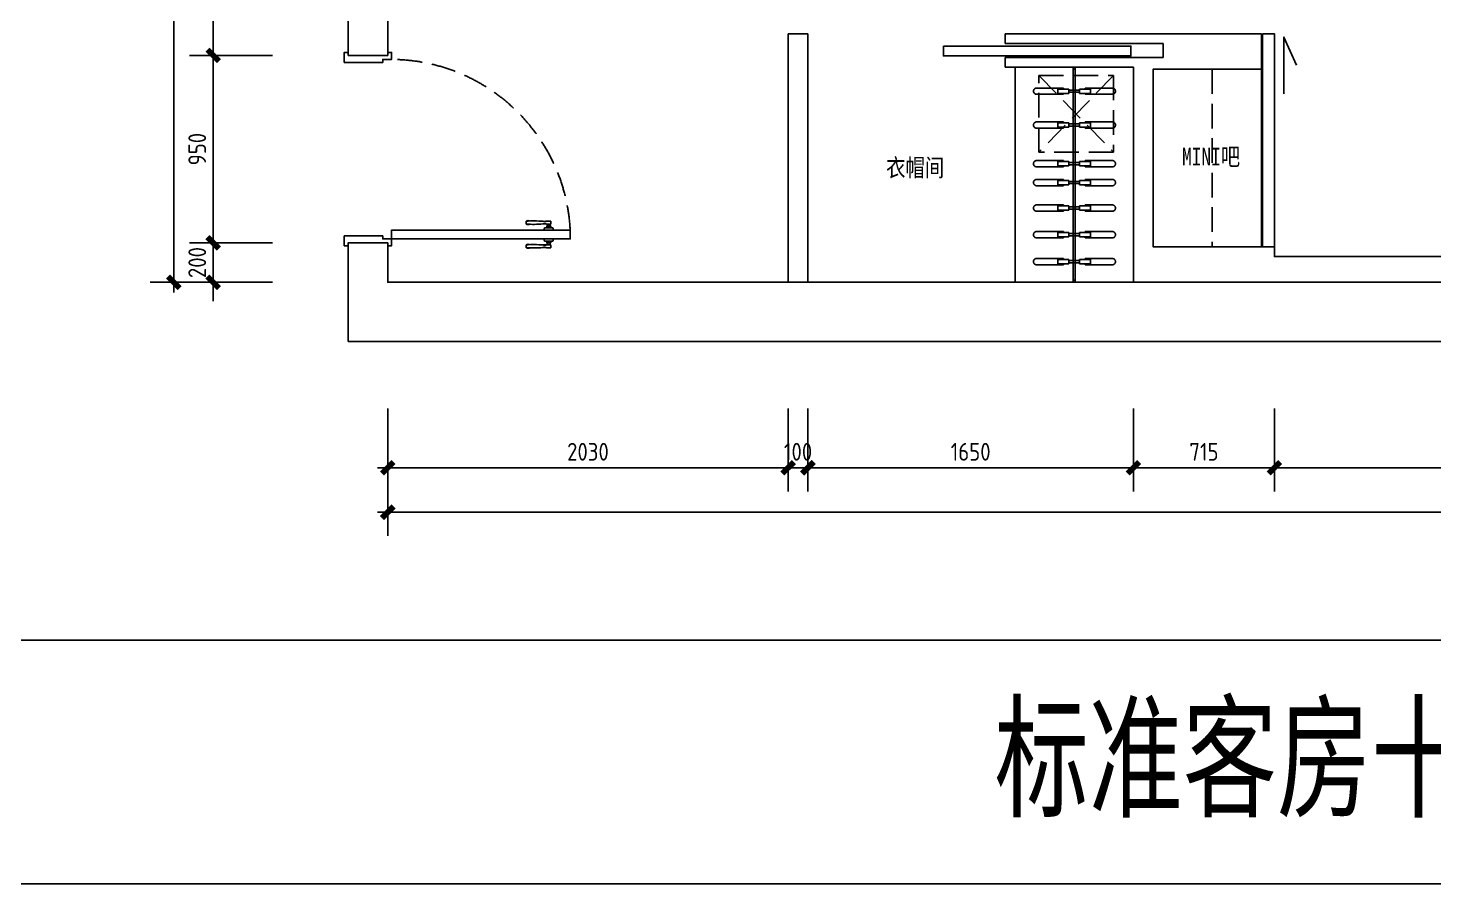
# Model space of a CAD drawing. Header units: inches. Extents: x 193953 to 255442, y -114891 to -62384.
# Drawn here: x 209627 to 216753, y -114891 to -110553 of the extents above; entities that cross this region are included whole.
import ezdxf
from ezdxf.enums import TextEntityAlignment as Align

# ---------------------------------------------------------------- set-up
doc = ezdxf.new("R2010")
doc.units = ezdxf.units.IN
doc.header["$LTSCALE"] = 500
doc.header["$MEASUREMENT"] = 0
for name, pattern in [('DASH', [0.35, 0.25, -0.1]), ('家具平面底图$0$DASH', [0.35, 0.25, -0.1]), ('家具平面底图$0$DOM-虚线', [0.35, 0.25, -0.1])]:
    doc.linetypes.add(name, pattern=pattern)
for name, color, linetype in [('0-索引文字', 50, 'Continuous'), ('G-装饰造型轮廓线、电气提示线', 3, 'Continuous'), ('L-立面、剖面图、大样图-细线', 134, 'Continuous'), ('P-平面门', 2, 'Continuous'), ('SH-文字', 50, 'Continuous')]:
    doc.layers.add(name, color=color, linetype=linetype)
doc.styles.add('DOM-romans.shx', font='dim.shx')
doc.styles.add('MtXpl_', font='SIMYOU.TTF')
doc.styles.add('st', font='', dxfattribs={"width": 0.7})
doc.styles.get('st').set_extended_font_data('SimSun')
doc.dimstyles.new('DOM_DIM_1 80', dxfattribs={"dimscale": 60, "dimtxt": 1.5, "dimasz": 0.8, "dimexe": 2, "dimexo": 1.5, "dimgap": 0.6, "dimtad": 1, "dimdec": 0, "dimrnd": 5, "dimzin": 12, "dimdsep": 46, "dimtxsty": 'DOM-romans.shx', "dimblk": 'DOM_Dimension_Tick', "dimcen": 0.125, "dimclrd": 44, "dimclre": 44, "dimclrt": 50, "dimadec": 0, "dimazin": 0, "dimtfac": 1, "dimtdec": 0, "dimtix": 1, "dimtmove": 2, "dimatfit": 3, "dimldrblk": 'DOM_Leader_Arrow', "dimfxl": 0, "dimtvp": 1, "dimtolj": 1, "dimtzin": 0, "dimarcsym": 0})

# ---------------------------------------------------------------- blocks, each defined once
blk = doc.blocks.new('家具平面底图$0$A$C24926126')
at = {"color": 250, "linetype": '家具平面底图$0$DOM-虚线', "ltscale": 100}
for p, q in [((-192.5, 15.9, 0.9), (-55, 15.9, 0.9)), ((-192.5, 15.9), (-55, 15.9)), ((-192.5, 15.9), (-55, 15.9)), ((-192.5, 15.9, 0.9), (-55, 15.9, 0.9)), ((-82.5, 11, 0.9), (-82.5, -11, 0.9)), ((-27.5, 11, 0.9), (-82.5, 11, 0.9)), ((-82.5, 11), (-82.5, -11)), ((-27.5, 11), (-82.5, 11)), ((-82.5, 11), (-82.5, -11)), ((-27.5, 11), (-82.5, 11)), ((-82.5, 11, 0.9), (-82.5, -11, 0.9)), ((-27.5, 11, 0.9), (-82.5, 11, 0.9)), ((-55, 15.9, 0.9), (-55, 11, 0.9)), ((-55, 15.9), (-55, 11)), ((-55, 15.9), (-55, 11)), ((-55, 15.9, 0.9), (-55, 11, 0.9)), ((-27.5, 5.5, 0.9), (-27.5, 11, 0.9)), ((-27.5, 5.5), (-27.5, 11)), ((-27.5, 5.5), (-27.5, 11)), ((-27.5, 5.5, 0.9), (-27.5, 11, 0.9)), ((-27.5, -5.5, 0.9), (-27.5, 5.5, 0.9)), ((-27.5, -5.5), (-27.5, 5.5)), ((27.5, 5.5), (-27.5, 5.5)), ((27.5, 5.5, 0.9), (-27.5, 5.5, 0.9)), ((-27.5, -5.5), (-27.5, 5.5)), ((27.5, 5.5), (-27.5, 5.5)), ((-27.5, -5.5, 0.9), (-27.5, 5.5, 0.9)), ((27.5, 5.5, 0.9), (-27.5, 5.5, 0.9)), ((82.5, 11, 0.9), (27.5, 11, 0.9)), ((82.5, 11), (27.5, 11)), ((27.5, 5.5), (27.5, 11)), ((27.5, 5.5, 0.9), (27.5, 11, 0.9)), ((27.5, 5.5), (27.5, 11)), ((27.5, 5.5, 0.9), (27.5, 11, 0.9)), ((27.5, 5.5), (27.5, -5.5)), ((27.5, 5.5, 0.9), (27.5, -5.5, 0.9)), ((27.5, 5.5), (27.5, -5.5)), ((27.5, 5.5, 0.9), (27.5, -5.5, 0.9)), ((55, 15.9, 0.9), (55, 11, 0.9)), ((192.5, 15.9, 0.9), (55, 15.9, 0.9)), ((55, 15.9), (55, 11)), ((192.5, 15.9), (55, 15.9)), ((82.5, -11, 0.9), (82.5, 11, 0.9)), ((82.5, -11), (82.5, 11)), ((-55, -15.8, 0.9), (-192.5, -15.8, 0.9)), ((-55, -15.8), (-192.5, -15.8)), ((-55, -15.8), (-192.5, -15.8)), ((-55, -15.8, 0.9), (-192.5, -15.8, 0.9)), ((-82.5, -11, 0.9), (-27.5, -11, 0.9)), ((-82.5, -11), (-27.5, -11)), ((-82.5, -11), (-27.5, -11)), ((-82.5, -11, 0.9), (-27.5, -11, 0.9)), ((-55, -11, 0.9), (-55, -15.8, 0.9)), ((-55, -11), (-55, -15.8)), ((-55, -11), (-55, -15.8)), ((-55, -11, 0.9), (-55, -15.8, 0.9)), ((-27.5, -11, 0.9), (-27.5, -5.5, 0.9)), ((-27.5, -11), (-27.5, -5.5)), ((27.5, -5.5), (-27.5, -5.5)), ((27.5, -5.5, 0.9), (-27.5, -5.5, 0.9)), ((-27.5, -11), (-27.5, -5.5)), ((27.5, -5.5), (-27.5, -5.5)), ((-27.5, -11, 0.9), (-27.5, -5.5, 0.9)), ((27.5, -5.5, 0.9), (-27.5, -5.5, 0.9)), ((27.5, -5.5), (27.5, -11)), ((27.5, -5.5, 0.9), (27.5, -11, 0.9)), ((27.5, -5.5), (27.5, -11)), ((27.5, -5.5, 0.9), (27.5, -11, 0.9)), ((27.5, -11, 0.9), (82.5, -11, 0.9)), ((27.5, -11), (82.5, -11)), ((55, -11, 0.9), (55, -15.8, 0.9)), ((55, -11), (55, -15.8)), ((55, -15.8, 0.9), (192.5, -15.8, 0.9)), ((55, -15.8), (192.5, -15.8))]:
    blk.add_line(p, q, dxfattribs=at)
blk.add_lwpolyline([(27.5, -11), (82.5, -11), (82.5, 11), (27.5, 11)], dxfattribs=at)
at = {"color": 250, "linetype": '家具平面底图$0$DOM-虚线', "ltscale": 100, "elevation": 0.9}
blk.add_lwpolyline([(27.5, -11), (82.5, -11), (82.5, 11), (27.5, 11)], dxfattribs=at)
at = {"color": 250, "linetype": '家具平面底图$0$DOM-虚线', "ltscale": 100}
blk.add_lwpolyline([(55, -11), (55, -15.8), (192.5, -15.8, 0.890447), (192.5, 15.9), (55, 15.9), (55, 11)], format="xyb", dxfattribs=at)
at = {"color": 250, "linetype": '家具平面底图$0$DOM-虚线', "ltscale": 100, "elevation": 0.9}
blk.add_lwpolyline([(55, -11), (55, -15.8), (192.5, -15.8, 0.890447), (192.5, 15.9), (55, 15.9), (55, 11)], format="xyb", dxfattribs=at)
at = {"color": 250, "linetype": '家具平面底图$0$DOM-虚线', "ltscale": 100}
for centre, start, end in [((-193.2, 0, 0.9), 87.49525, 272.50475), ((-193.2, 0), 87.49525, 272.50475), ((-193.2, 0), 87.49525, 272.50475), ((-193.2, 0, 0.9), 87.49525, 272.50475), ((190.7, 0, 0.9), 276.63327, 83.36673), ((190.7, 0), 276.63327, 83.36673)]:
    blk.add_arc(centre, 15.9, start, end, dxfattribs=at)
blk = doc.blocks.new('ehrhh')
at = {"color": 2}
blk.add_lwpolyline([(-14119.4, -29521.3), (-13831.5, -29521.3), (-13975, -29584.5)], dxfattribs=at)
blk = doc.blocks.new('ftfhtg')
at = {"layer": 'L-立面、剖面图、大样图-细线', "color": 8}
for p, q in [((-1050024.2, -439780.5), (-1050024.2, -439789.8)), ((-1050021.4, -439792.6), (-1050015.3, -439792.6)), ((-1050015.3, -439792.6), (-1049983.1, -439792.6)), ((-1050013.1, -439795.3), (-1050013.1, -439794.8)), ((-1049986.7, -439796.7), (-1050011.7, -439796.7)), ((-1050010.3, -439796.7), (-1050010.3, -439803.4)), ((-1050010.3, -439813.7), (-1049988.1, -439813.7)), ((-1050010.3, -439813.7), (-1050010.3, -439830.5)), ((-1049988.4, -439803.6), (-1050010, -439803.6)), ((-1049988.1, -439796.7), (-1049988.1, -439803.4)), ((-1049985.3, -439794.8), (-1049985.3, -439795.3)), ((-1049983.1, -439792.6), (-1049977, -439792.6)), ((-1049974.2, -439789.8), (-1049974.2, -439780.5)), ((-1049872.3, -439813.7), (-1049872.3, -439830.5)), ((-1049872.3, -439813.7), (-1049872.3, -439830.5)), ((-1050010.3, -439830.5), (-1049988.1, -439830.5))]:
    blk.add_line(p, q, dxfattribs=at)
for points in [[(-1050009.7, -439803.6, -0.311671), (-1050006.9, -439806), (-1050006.9, -439813.7)], [(-1049988.3, -439803.6, 0.34884), (-1049991.5, -439806), (-1049991.5, -439813.7)], [(-1049875.3, -439813.6, 0.28759), (-1049880.9, -439811.1, -0.060586), (-1049890.3, -439812.1, 0.212877), (-1049891.2, -439812.9)], [(-1049875.3, -439830.7, -0.28759), (-1049880.9, -439833.2, 0.060586), (-1049890.3, -439832.2, -0.212877), (-1049891.2, -439831.3)]]:
    blk.add_lwpolyline(points, format="xyb", dxfattribs=at)
for centre, radius, start, end in [((-1050021.4, -439789.8), 2.78, 180, 270), ((-1050015.3, -439794.8), 2.22, 0, 90), ((-1050011.7, -439795.3), 1.39, 180, 270), ((-1050010, -439803.4), 0.278, 180, 270), ((-1049988.4, -439803.4), 0.278, 270, 0), ((-1049976.5, -439792), 24.6, 241.9616, 293.82253), ((-1049938.9, -440716.4), 903.9, 93.11282, 93.12014), ((-1049974.8, -439740), 74.9, 259.84329, 276.25564), ((-1049986.7, -439795.3), 1.39, 270, 0), ((-1049983.1, -439794.8), 2.22, 90, 180), ((-1049977, -439789.8), 2.78, 270, 0), ((-1049913.7, -440502.8), 690.3, 86.56114, 94.39322), ((-1049976.5, -439852.2), 24.6, 66.17747, 118.0384), ((-1049974.8, -439904.2), 74.9, 83.74436, 100.15671), ((-1049913.7, -439141.4), 690.3, 265.60678, 273.43886)]:
    blk.add_arc(centre, radius, start, end, dxfattribs=at)
blk = doc.blocks.new('A$Cf66d3db0')
at = {"color": 4}
blk.add_lwpolyline([(-12802.3, 7040.2), (0, 7040.2), (0, 0), (-12802.3, 0)], close=True, dxfattribs=at)
blk = doc.blocks.new('DOM_Dimension_Tick')
at = {"color": 0, "linetype": 'ByBlock'}
for p, q in [((-1.09, 0), (0, 0)), ((0, 0), (1.09, 0))]:
    blk.add_line(p, q, dxfattribs=at)
at = {"color": 0, "linetype": 'Continuous', "const_width": 0.608}
blk.add_lwpolyline([(-0.61, -0.61), (0.61, 0.61)], dxfattribs=at)
blk = doc.blocks.new('*D536')
at = {"color": 44, "lineweight": -2, "transparency": 16777216}
for p, q in [((211449.7, -112481.5), (211449.7, -112901.5)), ((213479.7, -112481.5), (213479.7, -112901.5)), ((211497.7, -112781.5), (213431.7, -112781.5))]:
    blk.add_line(p, q, dxfattribs=at)
at = {"layer": 'Defpoints', "color": 0, "transparency": 16777216}
for p in [(211449.7, -111841.2), (213479.7, -111841.2), (213479.7, -112781.5)]:
    blk.add_point(p, dxfattribs=at)
at = {"color": 44, "lineweight": -2, "transparency": 16777216, "xscale": 48, "yscale": 48, "zscale": 48, "rotation": 180}
blk.add_blockref('DOM_Dimension_Tick', (211449.7, -112781.5), dxfattribs=at)
at = {"color": 44, "lineweight": -2, "transparency": 16777216, "xscale": 48, "yscale": 48, "zscale": 48}
blk.add_blockref('DOM_Dimension_Tick', (213479.7, -112781.5), dxfattribs=at)
at = {"color": 50, "transparency": 16777216, "insert": (212464.7, -112700.5), "char_height": 90, "attachment_point": 5, "style": 'DOM-romans.shx'}
blk.add_mtext('\\A1;2030', dxfattribs=at)
blk = doc.blocks.new('DOM_Leader_Arrow')
at = {"color": 0, "linetype": 'ByBlock'}
blk.add_line((0, 0), (-1.5, 0), dxfattribs=at)
for points in [[(-1.29, 1), (-0.89, 1.28), (-0.36, 0), (0, 0)], [(-1.29, -1), (-0.89, -1.28), (-0.36, 0), (0, 0)]]:
    blk.add_solid(points, dxfattribs=at)
blk = doc.blocks.new('*D537')
at = {"color": 44, "lineweight": -2, "transparency": 16777216}
for p, q in [((213479.7, -112481.5), (213479.7, -112901.5)), ((213579.7, -112481.5), (213579.7, -112901.5)), ((213431.7, -112781.5), (213383.7, -112781.5)), ((213479.7, -112781.5), (213579.7, -112781.5)), ((213627.7, -112781.5), (213675.7, -112781.5))]:
    blk.add_line(p, q, dxfattribs=at)
at = {"layer": 'Defpoints', "color": 0, "transparency": 16777216}
for p in [(213479.7, -111841.2), (213579.7, -111841.2), (213579.7, -112781.5)]:
    blk.add_point(p, dxfattribs=at)
at = {"color": 44, "lineweight": -2, "transparency": 16777216, "xscale": 48, "yscale": 48, "zscale": 48}
blk.add_blockref('DOM_Dimension_Tick', (213479.7, -112781.5), dxfattribs=at)
at = {"color": 44, "lineweight": -2, "transparency": 16777216, "xscale": 48, "yscale": 48, "zscale": 48, "rotation": 180}
blk.add_blockref('DOM_Dimension_Tick', (213579.7, -112781.5), dxfattribs=at)
at = {"color": 50, "transparency": 16777216, "insert": (213529.7, -112700.5), "char_height": 90, "attachment_point": 5, "style": 'DOM-romans.shx'}
blk.add_mtext('\\A1;100', dxfattribs=at)
blk = doc.blocks.new('*D538')
at = {"color": 44, "lineweight": -2, "transparency": 16777216}
for p, q in [((213579.7, -112481.5), (213579.7, -112901.5)), ((215229.7, -112481.5), (215229.7, -112901.5)), ((213627.7, -112781.5), (215181.7, -112781.5))]:
    blk.add_line(p, q, dxfattribs=at)
at = {"layer": 'Defpoints', "color": 0, "transparency": 16777216}
for p in [(213579.7, -111841.2), (215229.7, -111841.2), (215229.7, -112781.5)]:
    blk.add_point(p, dxfattribs=at)
at = {"color": 44, "lineweight": -2, "transparency": 16777216, "xscale": 48, "yscale": 48, "zscale": 48, "rotation": 180}
blk.add_blockref('DOM_Dimension_Tick', (213579.7, -112781.5), dxfattribs=at)
at = {"color": 44, "lineweight": -2, "transparency": 16777216, "xscale": 48, "yscale": 48, "zscale": 48}
blk.add_blockref('DOM_Dimension_Tick', (215229.7, -112781.5), dxfattribs=at)
at = {"color": 50, "transparency": 16777216, "insert": (214404.7, -112700.5), "char_height": 90, "attachment_point": 5, "style": 'DOM-romans.shx'}
blk.add_mtext('\\A1;1650', dxfattribs=at)
blk = doc.blocks.new('*D539')
at = {"color": 44, "lineweight": -2, "transparency": 16777216}
for p, q in [((215229.7, -112481.5), (215229.7, -112901.5)), ((215944.7, -112481.5), (215944.7, -112901.5)), ((215277.7, -112781.5), (215896.7, -112781.5))]:
    blk.add_line(p, q, dxfattribs=at)
at = {"layer": 'Defpoints', "color": 0, "transparency": 16777216}
for p in [(215944.7, -111511), (215229.7, -111841.2), (215944.7, -112781.5)]:
    blk.add_point(p, dxfattribs=at)
at = {"color": 44, "lineweight": -2, "transparency": 16777216, "xscale": 48, "yscale": 48, "zscale": 48, "rotation": 180}
blk.add_blockref('DOM_Dimension_Tick', (215229.7, -112781.5), dxfattribs=at)
at = {"color": 44, "lineweight": -2, "transparency": 16777216, "xscale": 48, "yscale": 48, "zscale": 48}
blk.add_blockref('DOM_Dimension_Tick', (215944.7, -112781.5), dxfattribs=at)
at = {"color": 50, "transparency": 16777216, "insert": (215587.2, -112700.5), "char_height": 90, "attachment_point": 5, "style": 'DOM-romans.shx'}
blk.add_mtext('\\A1;715', dxfattribs=at)
blk = doc.blocks.new('*D540')
at = {"color": 44, "lineweight": -2, "transparency": 16777216}
for p, q in [((215944.7, -112481.5), (215944.7, -112901.5)), ((222459.7, -112481.5), (222459.7, -112901.5)), ((215992.7, -112781.5), (222411.7, -112781.5))]:
    blk.add_line(p, q, dxfattribs=at)
at = {"layer": 'Defpoints', "color": 0, "transparency": 16777216}
for p in [(215944.7, -111511), (222459.7, -111841.2), (222459.7, -112781.5)]:
    blk.add_point(p, dxfattribs=at)
at = {"color": 44, "lineweight": -2, "transparency": 16777216, "xscale": 48, "yscale": 48, "zscale": 48, "rotation": 180}
blk.add_blockref('DOM_Dimension_Tick', (215944.7, -112781.5), dxfattribs=at)
at = {"color": 44, "lineweight": -2, "transparency": 16777216, "xscale": 48, "yscale": 48, "zscale": 48}
blk.add_blockref('DOM_Dimension_Tick', (222459.7, -112781.5), dxfattribs=at)
at = {"color": 50, "transparency": 16777216, "insert": (219202.2, -112700.5), "char_height": 90, "attachment_point": 5, "style": 'DOM-romans.shx'}
blk.add_mtext('\\A1;6515', dxfattribs=at)
blk = doc.blocks.new('*D542')
at = {"color": 44, "lineweight": -2, "transparency": 16777216}
for p, q in [((211449.7, -112707), (211449.7, -113127)), ((223059.7, -112707), (223059.7, -113127)), ((223011.7, -113007), (211497.7, -113007))]:
    blk.add_line(p, q, dxfattribs=at)
at = {"layer": 'Defpoints', "color": 0, "transparency": 16777216}
for p in [(211449.7, -112495), (223059.7, -112495), (211449.7, -113007)]:
    blk.add_point(p, dxfattribs=at)
at = {"color": 44, "lineweight": -2, "transparency": 16777216, "xscale": 48, "yscale": 48, "zscale": 48, "rotation": 180}
blk.add_blockref('DOM_Dimension_Tick', (211449.7, -113007), dxfattribs=at)
at = {"color": 44, "lineweight": -2, "transparency": 16777216, "xscale": 48, "yscale": 48, "zscale": 48}
blk.add_blockref('DOM_Dimension_Tick', (223059.7, -113007), dxfattribs=at)
at = {"color": 50, "transparency": 16777216, "insert": (217254.7, -112926), "char_height": 90, "attachment_point": 5, "style": 'DOM-romans.shx'}
blk.add_mtext('\\A1;11610', dxfattribs=at)
blk = doc.blocks.new('*D543')
at = {"color": 44, "lineweight": -2, "transparency": 16777216}
for p, q in [((210565.2, -111593.2), (210565.2, -111545.2)), ((210865.2, -111641.2), (210445.2, -111641.2)), ((210565.2, -111841.2), (210565.2, -111641.2)), ((210865.2, -111841.2), (210445.2, -111841.2)), ((210565.2, -111889.2), (210565.2, -111937.2))]:
    blk.add_line(p, q, dxfattribs=at)
at = {"layer": 'Defpoints', "color": 0, "transparency": 16777216}
for p in [(210565.2, -111641.2), (211449.7, -111641.2), (211449.7, -111841.2)]:
    blk.add_point(p, dxfattribs=at)
at = {"color": 44, "lineweight": -2, "transparency": 16777216, "xscale": 48, "yscale": 48, "zscale": 48}
for p, rotation in [((210565.2, -111641.2), 270), ((210565.2, -111841.2), 90)]:
    blk.add_blockref('DOM_Dimension_Tick', p, dxfattribs=dict(at, rotation=rotation))
at = {"color": 50, "transparency": 16777216, "insert": (210484.2, -111741.2), "char_height": 90, "attachment_point": 5, "rotation": 90, "style": 'DOM-romans.shx'}
blk.add_mtext('\\A1;200', dxfattribs=at)
blk = doc.blocks.new('*D544')
at = {"color": 44, "lineweight": -2, "transparency": 16777216}
for p, q in [((210865.2, -110691.2), (210445.2, -110691.2)), ((210565.2, -111593.2), (210565.2, -110739.2)), ((210865.2, -111641.2), (210445.2, -111641.2))]:
    blk.add_line(p, q, dxfattribs=at)
at = {"layer": 'Defpoints', "color": 0, "transparency": 16777216}
for p in [(210565.2, -110691.2), (211349.7, -110691.2), (211449.7, -111641.2)]:
    blk.add_point(p, dxfattribs=at)
at = {"color": 44, "lineweight": -2, "transparency": 16777216, "xscale": 48, "yscale": 48, "zscale": 48}
for p, rotation in [((210565.2, -110691.2), 90), ((210565.2, -111641.2), 270)]:
    blk.add_blockref('DOM_Dimension_Tick', p, dxfattribs=dict(at, rotation=rotation))
at = {"color": 50, "transparency": 16777216, "insert": (210484.2, -111166.2), "char_height": 90, "attachment_point": 5, "rotation": 90, "style": 'DOM-romans.shx'}
blk.add_mtext('\\A1;950', dxfattribs=at)
blk = doc.blocks.new('*D545')
at = {"color": 44, "lineweight": -2, "transparency": 16777216}
for p, q in [((210865.2, -109511.2), (210445.2, -109511.2)), ((210565.2, -110643.2), (210565.2, -109559.2)), ((210865.2, -110691.2), (210445.2, -110691.2))]:
    blk.add_line(p, q, dxfattribs=at)
at = {"layer": 'Defpoints', "color": 0, "transparency": 16777216}
for p in [(210565.2, -109511.2), (212520.7, -109511.2), (211349.7, -110691.2)]:
    blk.add_point(p, dxfattribs=at)
at = {"color": 44, "lineweight": -2, "transparency": 16777216, "xscale": 48, "yscale": 48, "zscale": 48}
for p, rotation in [((210565.2, -109511.2), 90), ((210565.2, -110691.2), 270)]:
    blk.add_blockref('DOM_Dimension_Tick', p, dxfattribs=dict(at, rotation=rotation))
at = {"color": 50, "transparency": 16777216, "insert": (210484.2, -110101.2), "char_height": 90, "attachment_point": 5, "rotation": 90, "style": 'DOM-romans.shx'}
blk.add_mtext('\\A1;1180', dxfattribs=at)
blk = doc.blocks.new('*D547')
at = {"color": 44, "lineweight": -2, "transparency": 16777216}
for p, q in [((210660.7, -107541.2), (210245.7, -107541.2)), ((210365.7, -111793.2), (210365.7, -107589.2)), ((210660.7, -111841.2), (210245.7, -111841.2))]:
    blk.add_line(p, q, dxfattribs=at)
at = {"layer": 'Defpoints', "color": 0, "transparency": 16777216}
for p in [(210365.7, -107541.2), (210750.7, -107541.2), (210750.7, -111841.2)]:
    blk.add_point(p, dxfattribs=at)
at = {"color": 44, "lineweight": -2, "transparency": 16777216, "xscale": 48, "yscale": 48, "zscale": 48}
for p, rotation in [((210365.7, -107541.2), 90), ((210365.7, -111841.2), 270)]:
    blk.add_blockref('DOM_Dimension_Tick', p, dxfattribs=dict(at, rotation=rotation))
at = {"color": 50, "transparency": 16777216, "insert": (210284.7, -109691.2), "char_height": 90, "attachment_point": 5, "rotation": 90, "style": 'DOM-romans.shx'}
blk.add_mtext('\\A1;4300', dxfattribs=at)

msp = doc.modelspace()

# ---------------------------------------------------------------- linework, layer by layer
at = {"color": 4}
for p, q in [((211249.7, -109141.2), (211249.7, -110691.2)), ((211249.7, -110691.2), (211429.7, -110691.2))]:
    msp.add_line(p, q, dxfattribs=at)
at = {"color": 3}
for p, q in [((213579.7, -110581.2), (213479.7, -110581.2)), ((213479.7, -110581.2), (213479.7, -111841.2)), ((213579.7, -110581.2), (213579.7, -111841.2)), ((215879.7, -110581.2), (214579.7, -110581.2)), ((214579.7, -110581.2), (214579.7, -110631.2)), ((214579.7, -110631.2), (215379.7, -110631.2)), ((215379.7, -110631.2), (215379.7, -110701.2)), ((215379.7, -110701.2), (214579.7, -110701.2)), ((214579.7, -110701.2), (214579.7, -110751.2)), ((214579.7, -110751.2), (215229.7, -110751.2)), ((215229.7, -110751.2), (214629.7, -110751.2)), ((215229.7, -110751.2), (215229.7, -111841.2)), ((215229.7, -111841.2), (215229.7, -110751.2)), ((215329.7, -111661.2), (215329.7, -110761.2)), ((215329.7, -110761.2), (215879.7, -110761.2))]:
    msp.add_line(p, q, dxfattribs=at)
at = {"color": 32}
msp.add_line((215879.7, -110761.2), (215879.7, -110581.2), dxfattribs=at)
at = {"color": 8, "linetype": 'DASH'}
for p, q in [((214751, -110793.6), (215128.7, -111180.9)), ((215128.7, -110793.6), (214751, -111180.9))]:
    msp.add_line(p, q, dxfattribs=at)
at = {"color": 8, "linetype": '家具平面底图$0$DASH', "ltscale": 300}
for p, q in [((214924.7, -110761.2), (214924.7, -111841.2)), ((214934.7, -111841.2), (214934.7, -110761.2))]:
    msp.add_line(p, q, dxfattribs=at)
at = {"color": 4}
msp.add_lwpolyline([(211879.7, -109141.2), (211879.7, -109341.2), (213579.7, -109341.2), (213579.7, -109511.2), (211779.7, -109511.2), (211779.7, -109261.2), (211449.7, -109261.2), (211449.7, -110691.2)], dxfattribs=at)
at = {"color": 2}
msp.add_lwpolyline([(215884.7, -110581.2), (215944.7, -110581.2), (215944.7, -111661.2), (215884.7, -111661.2)], close=True, dxfattribs=at)
at = {"color": 1}
msp.add_lwpolyline([(214266.9, -110643.6), (215216.9, -110643.6), (215216.9, -110693.6), (214266.9, -110693.6)], close=True, dxfattribs=at)
at = {"color": 3}
msp.add_lwpolyline([(214629.7, -110751.2), (214629.7, -111841.2), (215229.7, -111841.2), (215229.7, -110751.2)], close=True, dxfattribs=at)
at = {"color": 8, "linetype": 'DASH'}
for points in [[(214751, -111180.9), (214751, -110793.6), (215128.7, -110793.6), (215128.7, -111180.9)], [(215329.7, -110761.2), (215629.7, -110761.2), (215629.7, -111661.2), (215329.7, -111661.2)]]:
    msp.add_lwpolyline(points, close=True, dxfattribs=at)
at = {"color": 8, "linetype": '家具平面底图$0$DASH', "ltscale": 300}
for points in [[(214924.7, -110761.2), (214924.7, -110751.2), (214934.7, -110751.2), (214934.7, -110761.2)], [(214924.7, -111831.2), (214924.7, -111841.2), (214934.7, -111841.2), (214934.7, -111831.2)]]:
    msp.add_lwpolyline(points, close=True, dxfattribs=at)
at = {"color": 8}
msp.add_lwpolyline([(215879.7, -110761.2), (215329.7, -110761.2), (215329.7, -111661.2), (215879.7, -111661.2)], close=True, dxfattribs=at)
at = {"color": 4}
for points in [[(211249.7, -111641.2), (211449.7, -111641.2), (211449.7, -111841.2), (222459.7, -111841.2), (222459.7, -112141.2), (211249.7, -112141.2)], [(209316.2, -113656.2), (224679, -113656.2), (224679, -114891.2), (209316.2, -114891.2)]]:
    msp.add_lwpolyline(points, close=True, dxfattribs=at)
at = {"color": 3}
msp.add_lwpolyline([(221776.2, -111711.2), (215944.7, -111711.2), (215944.7, -111661.2), (215329.7, -111661.2)], dxfattribs=at)
at = {"layer": 'G-装饰造型轮廓线、电气提示线', "color": 1, "ltscale": 20}
for points in [[(211449.7, -110676.2), (211469.7, -110676.2), (211469.7, -110711.2), (211424.7, -110711.2), (211424.7, -110726.2), (211229.7, -110726.2), (211229.7, -110676.2), (211249.7, -110676.2), (211249.7, -110691.2), (211449.7, -110691.2)], [(211449.7, -111656.2), (211469.7, -111656.2), (211469.7, -111621.2), (211424.7, -111621.2), (211424.7, -111606.2), (211229.7, -111606.2), (211229.7, -111656.2), (211249.7, -111656.2), (211249.7, -111641.2), (211449.7, -111641.2)]]:
    msp.add_lwpolyline(points, close=True, dxfattribs=at)
at = {"layer": 'P-平面门', "color": 1, "ltscale": 3}
msp.add_lwpolyline([(212374.7, -111576.2), (212374.7, -111621.2), (211469.7, -111621.2), (211469.7, -111576.2)], close=True, dxfattribs=at)
at = {"layer": 'P-平面门', "color": 8, "linetype": 'DASH'}
msp.add_arc((211463.8, -111623.3), 912.1, 2.95922, 89.62998, dxfattribs=at)

# ---------------------------------------------------------------- block references
at = {"color": 6, "xscale": 1.2, "yscale": 1.2, "zscale": 1.2}
msp.add_blockref('A$Cf66d3db0', (224679, -113656.2), dxfattribs=at)
at = {"color": 6, "rotation": 90.00000000000001}
msp.add_blockref('ehrhh', (186471.5, -96766.2), dxfattribs=at)
at = {"color": 8, "xscale": -1}
for p in [(214929.7, -110872.4), (214929.7, -111044.2), (214929.7, -111240.1), (214929.7, -111335.7), (214929.7, -111465), (214929.7, -111600), (214929.7, -111736.5)]:
    msp.add_blockref('家具平面底图$0$A$C24926126', p, dxfattribs=at)
at = {"layer": 'P-平面门', "extrusion": (0, 0, -1), "xscale": -0.9000000000232831, "yscale": 0.9000000000232831, "zscale": -0.9000000000232831, "rotation": 180}
msp.add_blockref('ftfhtg', (732733.4, -507378.7), dxfattribs=at)
at = {"layer": 'P-平面门', "extrusion": (0, 0, -1), "xscale": 0.9000000000232831, "yscale": 0.9000000000232831, "zscale": -0.9000000000232831}
msp.add_blockref('ftfhtg', (732733.4, 284181.3), dxfattribs=at)

# ---------------------------------------------------------------- texts
at = {"layer": '0-索引文字', "style": 'st', "width": 0.8}
for tag, p in [('MINI吧', (215623.5, -111203.9)), ('衣帽间', (214123.6, -111259.9))]:
    msp.add_attdef(tag, text='', height=90, dxfattribs=at).set_placement(p, align=Align.MIDDLE_CENTER)
at = {"layer": 'SH-文字', "color": 50, "style": 'MtXpl_', "width": 0.7}
msp.add_text('标准客房十八（48㎡）', height=500, dxfattribs=at).set_placement((214525.4, -114500.3))

# ---------------------------------------------------------------- dimensions: what is measured, and where the dimension line sits
at = {"color": 6}
for base, p1, p2, picture, middle in [((210365.7, -107541.2), (210750.7, -111841.2), (210750.7, -107541.2), '*D547', (210284.7, -109691.2)), ((210565.2, -109511.2), (211349.7, -110691.2), (212520.7, -109511.2), '*D545', (210484.2, -110101.2)), ((210565.2, -110691.2), (211449.7, -111641.2), (211349.7, -110691.2), '*D544', (210484.2, -111166.2)), ((210565.2, -111641.2), (211449.7, -111841.2), (211449.7, -111641.2), '*D543', (210484.2, -111741.2))]:
    dim = msp.add_linear_dim(base=base, p1=p1, p2=p2, angle=90, dimstyle='DOM_DIM_1 80', dxfattribs=at)
    dim.commit()
    dim.dimension.update_dxf_attribs({"geometry": picture, "text_midpoint": middle})
for base, p1, p2, picture, middle in [((215944.7, -112781.5), (215229.7, -111841.2), (215944.7, -111511), '*D539', (215587.2, -112700.5)), ((222459.7, -112781.5), (215944.7, -111511), (222459.7, -111841.2), '*D540', (219202.2, -112700.5)), ((213479.7, -112781.5), (211449.7, -111841.2), (213479.7, -111841.2), '*D536', (212464.7, -112700.5)), ((213579.7, -112781.5), (213479.7, -111841.2), (213579.7, -111841.2), '*D537', (213529.7, -112700.5)), ((215229.7, -112781.5), (213579.7, -111841.2), (215229.7, -111841.2), '*D538', (214404.7, -112700.5)), ((211449.7, -113007), (223059.7, -112495), (211449.7, -112495), '*D542', (217254.7, -112926))]:
    dim = msp.add_linear_dim(base=base, p1=p1, p2=p2, dimstyle='DOM_DIM_1 80', dxfattribs=at)
    dim.commit()
    dim.dimension.update_dxf_attribs({"geometry": picture, "text_midpoint": middle})

doc.saveas('drawing.dxf')
